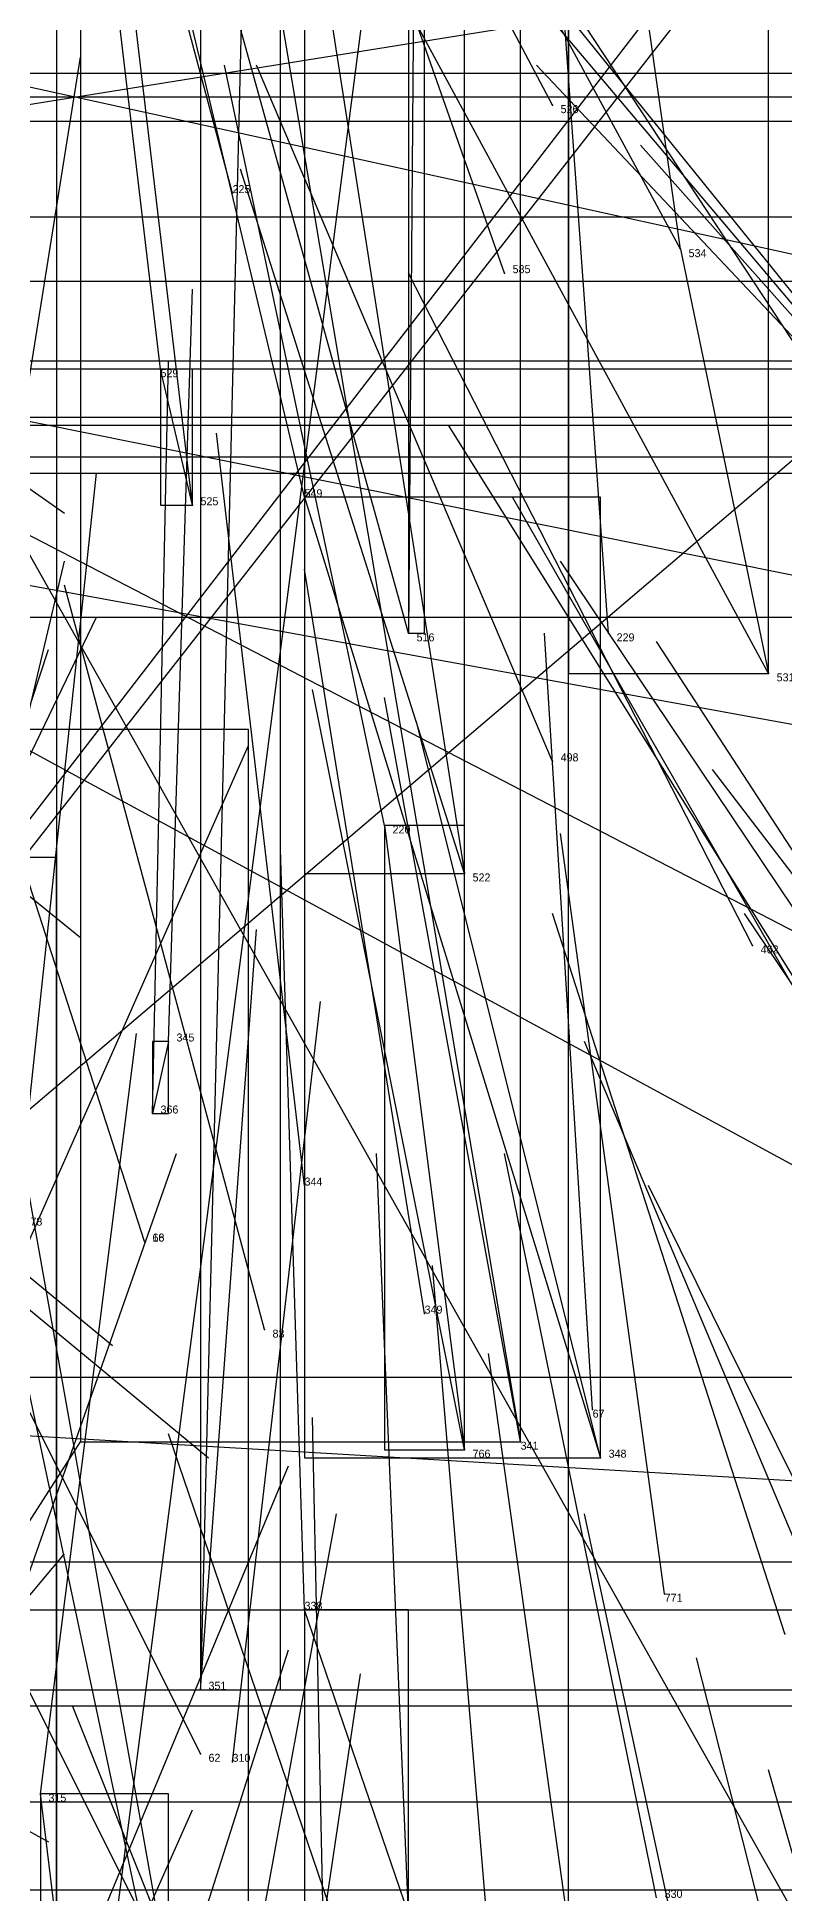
# Model space of a CAD drawing. Extents: x 59.1 to 70.8, y 600.3 to 605.1.
# Drawn here: x 68.3016 to 68.395, y 600.8925 to 601.1245 of the extents above; entities that cross this region are included whole.
import ezdxf

# ---------------------------------------------------------------- set-up
doc = ezdxf.new("R2010")
doc.units = 0
for name, color, linetype in [('Clients', 3, 'CONTINUOUS'), ('Facilities', 3, 'CONTINUOUS'), ('Facilities_lines', 3, 'CONTINUOUS'), ('Min_max_boxes', 1, 'CONTINUOUS'), ('Normals', 1, 'CONTINUOUS'), ('Source_points', 5, 'CONTINUOUS'), ('Text', 3, 'CONTINUOUS')]:
    doc.layers.add(name, color=color, linetype=linetype)

msp = doc.modelspace()

# ---------------------------------------------------------------- linework, layer by layer
at = {"layer": 'Clients', "color": 5}
for p in [(68.317, 601.083, 444.909), (68.348, 601.05, 444.796), (68.393, 601.045, 444.845), (68.355, 601.02, 444.795), (68.316, 600.99, 444.747), (68.315, 600.974, 443.483), (68.355, 600.948, 443.325), (68.362, 600.949, 444.617), (68.372, 600.947, 444.508), (68.335, 600.928, 444.564), (68.322, 600.918, 444.507), (68.302, 600.905, 444.449)]:
    msp.add_point(p, dxfattribs=at)
at = {"layer": 'Facilities', "color": 3}
for p in [(68.366, 601.116, 444.974), (68.326, 601.105, 443.879), (68.382, 601.098, 444.917), (68.36, 601.095, 445.003), (68.321, 601.066, 444.957), (68.335, 601.067, 444.851), (68.373, 601.05, 443.716), (68.366, 601.034, 444.74), (68.345, 601.026, 443.649), (68.391, 601.011, 444.684), (68.318, 600.999, 444.677), (68.335, 600.981, 444.622), (68.315, 600.974, 443.483), (68.35, 600.965, 444.566), (68.33, 600.963, 443.404), (68.371, 600.953, 443.4), (68.38, 600.93, 443.249), (68.395, 600.925, 444.453), (68.322, 600.91, 443.338), (68.326, 600.909, 444.399)]:
    msp.add_point(p, dxfattribs=at)
at = {"layer": 'Facilities_lines', "color": 3}
for p, q in [((68.332, 601.329, 444.49), (68.322, 600.918, 444.507)), ((68.368, 601.326, 444.532), (68.304, 600.832, 444.222)), ((68.205, 601.317, 444.576), (68.429, 601.052, 444.748)), ((68.35, 601.3, 445.5), (68.348, 601.05, 444.796)), ((68.307, 601.276, 445.522), (68.362, 600.949, 444.617)), ((68.475, 601.253, 444.504), (68.206, 600.904, 444.206)), ((68.446, 601.209, 444.297), (68.217, 600.916, 444.334)), ((68.382, 601.098, 444.917), (68.368, 601.196, 445.182)), ((68.501, 601.161, 444.284), (68.186, 600.893, 444.084)), ((68.335, 601.148, 445.086), (68.355, 601.02, 444.795)), ((68.481, 601.145, 444.136), (68.163, 601.094, 444.742)), ((68.197, 601.141, 444.21), (68.489, 601.077, 444.611)), ((68.548, 600.934, 444.122), (68.195, 601.117, 444.201)), ((68.536, 601.029, 444.324), (68.174, 601.102, 444.277)), ((68.382, 601.098, 444.917), (68.393, 601.045, 444.845)), ((68.553, 601.01, 444.036), (68.152, 601.083, 444.421)), ((68.287, 601.084, 443.823), (68.457, 600.782, 444.008)), ((68.321, 601.066, 444.957), (68.317, 601.083, 444.909)), ((68.233, 601.072, 443.962), (68.517, 600.918, 444.247)), ((68.335, 601.067, 444.851), (68.372, 600.947, 444.508)), ((68.328, 600.826, 444.141), (68.283, 601.038, 444.842)), ((68.328, 600.826, 444.141), (68.292, 601.028, 444.732)), ((68.345, 601.026, 443.649), (68.355, 600.948, 443.325)), ((68.318, 600.999, 444.677), (68.316, 600.99, 444.747)), ((68.315, 600.974, 443.483), (68.315, 600.974, 443.483)), ((68.177, 600.957, 444.232), (68.568, 600.934, 443.693)), ((68.348, 600.89, 444.341), (68.335, 600.928, 444.564)), ((68.318, 600.773, 444.081), (68.302, 600.905, 444.449))]:
    msp.add_line(p, q, dxfattribs=at)
at = {"layer": 'Min_max_boxes', "color": 1}
for p, q in [((68.322, 601.329, 444.49), (68.322, 600.918, 444.49)), ((68.322, 601.329, 444.507), (68.322, 600.918, 444.507)), ((68.332, 600.918, 444.49), (68.332, 601.329, 444.49)), ((68.332, 600.918, 444.507), (68.332, 601.329, 444.507)), ((68.304, 601.326, 444.222), (68.304, 600.832, 444.222)), ((68.304, 601.326, 444.532), (68.304, 600.832, 444.532)), ((68.368, 600.832, 444.222), (68.368, 601.326, 444.222)), ((68.368, 600.832, 444.532), (68.368, 601.326, 444.532)), ((68.348, 601.3, 444.796), (68.348, 601.05, 444.796)), ((68.348, 601.3, 445.5), (68.348, 601.05, 445.5)), ((68.35, 601.05, 444.796), (68.35, 601.3, 444.796)), ((68.35, 601.05, 445.5), (68.35, 601.3, 445.5)), ((68.307, 601.276, 444.617), (68.307, 600.949, 444.617)), ((68.307, 601.276, 445.522), (68.307, 600.949, 445.522)), ((68.362, 600.949, 444.617), (68.362, 601.276, 444.617)), ((68.362, 600.949, 445.522), (68.362, 601.276, 445.522)), ((68.368, 601.196, 444.845), (68.368, 601.045, 444.845)), ((68.368, 601.196, 445.182), (68.368, 601.045, 445.182)), ((68.393, 601.045, 444.845), (68.393, 601.196, 444.845)), ((68.393, 601.045, 445.182), (68.393, 601.196, 445.182)), ((68.335, 601.148, 444.795), (68.335, 601.02, 444.795)), ((68.335, 601.148, 445.086), (68.335, 601.02, 445.086)), ((68.355, 601.02, 444.795), (68.355, 601.148, 444.795)), ((68.355, 601.02, 445.086), (68.355, 601.148, 445.086)), ((68.235, 601.12, 444.255), (68.443, 601.12, 444.255)), ((68.235, 601.12, 444.838), (68.443, 601.12, 444.838)), ((68.548, 601.117, 444.122), (68.195, 601.117, 444.122)), ((68.548, 601.117, 444.496), (68.195, 601.117, 444.496)), ((68.14, 601.114, 444.232), (68.53, 601.114, 444.232)), ((68.14, 601.114, 444.743), (68.53, 601.114, 444.743)), ((68.552, 601.102, 444.063), (68.174, 601.102, 444.063)), ((68.552, 601.102, 444.324), (68.174, 601.102, 444.324)), ((68.163, 601.094, 444.136), (68.481, 601.094, 444.136)), ((68.163, 601.094, 444.742), (68.481, 601.094, 444.742)), ((68.589, 601.083, 443.777), (68.152, 601.083, 443.777)), ((68.589, 601.083, 444.421), (68.152, 601.083, 444.421)), ((68.457, 601.084, 443.823), (68.287, 601.084, 443.823)), ((68.457, 601.084, 444.008), (68.287, 601.084, 444.008)), ((68.321, 601.083, 444.909), (68.317, 601.083, 444.909)), ((68.317, 601.083, 444.909), (68.317, 601.066, 444.909)), ((68.321, 601.083, 444.957), (68.317, 601.083, 444.957)), ((68.317, 601.083, 444.957), (68.317, 601.066, 444.957)), ((68.317, 601.083, 444.909), (68.317, 601.083, 444.957)), ((68.321, 601.066, 444.909), (68.321, 601.083, 444.909)), ((68.321, 601.066, 444.957), (68.321, 601.083, 444.957)), ((68.321, 601.083, 444.909), (68.321, 601.083, 444.957)), ((68.155, 601.076, 444.334), (68.49, 601.076, 444.334)), ((68.155, 601.076, 444.74), (68.49, 601.076, 444.74)), ((68.164, 601.077, 444.21), (68.489, 601.077, 444.21)), ((68.164, 601.077, 444.611), (68.489, 601.077, 444.611)), ((68.517, 601.072, 443.962), (68.233, 601.072, 443.962)), ((68.517, 601.072, 444.247), (68.233, 601.072, 444.247)), ((68.156, 601.07, 444.552), (68.504, 601.07, 444.552)), ((68.156, 601.07, 444.804), (68.504, 601.07, 444.804)), ((68.317, 601.066, 444.909), (68.321, 601.066, 444.909)), ((68.317, 601.066, 444.957), (68.321, 601.066, 444.957)), ((68.317, 601.066, 444.909), (68.317, 601.066, 444.957)), ((68.321, 601.066, 444.909), (68.321, 601.066, 444.957)), ((68.372, 601.067, 444.508), (68.335, 601.067, 444.508)), ((68.335, 601.067, 444.508), (68.335, 600.947, 444.508)), ((68.372, 601.067, 444.851), (68.335, 601.067, 444.851)), ((68.335, 601.067, 444.851), (68.335, 600.947, 444.851)), ((68.335, 601.067, 444.508), (68.335, 601.067, 444.851)), ((68.372, 600.947, 444.508), (68.372, 601.067, 444.508)), ((68.372, 600.947, 444.851), (68.372, 601.067, 444.851)), ((68.372, 601.067, 444.508), (68.372, 601.067, 444.851)), ((68.205, 601.052, 444.576), (68.429, 601.052, 444.576)), ((68.205, 601.052, 444.748), (68.429, 601.052, 444.748)), ((68.348, 601.05, 444.796), (68.35, 601.05, 444.796)), ((68.348, 601.05, 445.5), (68.35, 601.05, 445.5)), ((68.348, 601.05, 444.796), (68.348, 601.05, 445.5)), ((68.35, 601.05, 444.796), (68.35, 601.05, 445.5)), ((68.368, 601.045, 444.845), (68.393, 601.045, 444.845)), ((68.368, 601.045, 445.182), (68.393, 601.045, 445.182)), ((68.368, 601.045, 444.845), (68.368, 601.045, 445.182)), ((68.393, 601.045, 444.845), (68.393, 601.045, 445.182)), ((68.328, 601.038, 444.141), (68.283, 601.038, 444.141)), ((68.328, 601.038, 444.842), (68.283, 601.038, 444.842)), ((68.328, 600.826, 444.141), (68.328, 601.038, 444.141)), ((68.328, 600.826, 444.842), (68.328, 601.038, 444.842)), ((68.328, 601.038, 444.141), (68.328, 601.038, 444.842)), ((68.355, 601.026, 443.325), (68.345, 601.026, 443.325)), ((68.345, 601.026, 443.325), (68.345, 600.948, 443.325)), ((68.355, 601.026, 443.649), (68.345, 601.026, 443.649)), ((68.345, 601.026, 443.649), (68.345, 600.948, 443.649)), ((68.345, 601.026, 443.325), (68.345, 601.026, 443.649)), ((68.355, 600.948, 443.325), (68.355, 601.026, 443.325)), ((68.355, 600.948, 443.649), (68.355, 601.026, 443.649)), ((68.355, 601.026, 443.325), (68.355, 601.026, 443.649)), ((68.304, 601.022, 444.023), (68.262, 601.022, 444.023)), ((68.304, 601.022, 444.788), (68.262, 601.022, 444.788)), ((68.304, 600.761, 444.023), (68.304, 601.022, 444.023)), ((68.304, 600.761, 444.788), (68.304, 601.022, 444.788)), ((68.304, 601.022, 444.023), (68.304, 601.022, 444.788)), ((68.335, 601.02, 444.795), (68.355, 601.02, 444.795)), ((68.335, 601.02, 445.086), (68.355, 601.02, 445.086)), ((68.335, 601.02, 444.795), (68.335, 601.02, 445.086)), ((68.355, 601.02, 444.795), (68.355, 601.02, 445.086)), ((68.318, 600.999, 444.677), (68.316, 600.999, 444.677)), ((68.316, 600.999, 444.677), (68.316, 600.99, 444.677)), ((68.318, 600.999, 444.747), (68.316, 600.999, 444.747)), ((68.316, 600.999, 444.747), (68.316, 600.99, 444.747)), ((68.316, 600.999, 444.677), (68.316, 600.999, 444.747)), ((68.318, 600.99, 444.677), (68.318, 600.999, 444.677)), ((68.318, 600.99, 444.747), (68.318, 600.999, 444.747)), ((68.318, 600.999, 444.677), (68.318, 600.999, 444.747)), ((68.316, 600.99, 444.677), (68.318, 600.99, 444.677)), ((68.316, 600.99, 444.747), (68.318, 600.99, 444.747)), ((68.316, 600.99, 444.677), (68.316, 600.99, 444.747)), ((68.318, 600.99, 444.677), (68.318, 600.99, 444.747)), ((68.315, 600.974, 443.483), (68.315, 600.974, 443.483)), ((68.315, 600.974, 443.483), (68.315, 600.974, 443.483)), ((68.315, 600.974, 443.483), (68.315, 600.974, 443.483)), ((68.315, 600.974, 443.483), (68.315, 600.974, 443.483)), ((68.315, 600.974, 443.483), (68.315, 600.974, 443.483)), ((68.315, 600.974, 443.483), (68.315, 600.974, 443.483)), ((68.315, 600.974, 443.483), (68.315, 600.974, 443.483)), ((68.315, 600.974, 443.483), (68.315, 600.974, 443.483)), ((68.315, 600.974, 443.483), (68.315, 600.974, 443.483)), ((68.315, 600.974, 443.483), (68.315, 600.974, 443.483)), ((68.315, 600.974, 443.483), (68.315, 600.974, 443.483)), ((68.315, 600.974, 443.483), (68.315, 600.974, 443.483)), ((68.568, 600.957, 443.693), (68.177, 600.957, 443.693)), ((68.568, 600.957, 444.232), (68.177, 600.957, 444.232)), ((68.307, 600.949, 444.617), (68.362, 600.949, 444.617)), ((68.307, 600.949, 445.522), (68.362, 600.949, 445.522)), ((68.307, 600.949, 444.617), (68.307, 600.949, 445.522)), ((68.345, 600.948, 443.325), (68.355, 600.948, 443.325)), ((68.345, 600.948, 443.649), (68.355, 600.948, 443.649)), ((68.345, 600.948, 443.325), (68.345, 600.948, 443.649)), ((68.355, 600.948, 443.325), (68.355, 600.948, 443.649)), ((68.362, 600.949, 444.617), (68.362, 600.949, 445.522)), ((68.335, 600.947, 444.508), (68.372, 600.947, 444.508)), ((68.335, 600.947, 444.851), (68.372, 600.947, 444.851)), ((68.335, 600.947, 444.508), (68.335, 600.947, 444.851)), ((68.372, 600.947, 444.508), (68.372, 600.947, 444.851)), ((68.177, 600.934, 443.693), (68.568, 600.934, 443.693)), ((68.177, 600.934, 444.232), (68.568, 600.934, 444.232)), ((68.195, 600.934, 444.122), (68.548, 600.934, 444.122)), ((68.195, 600.934, 444.496), (68.548, 600.934, 444.496)), ((68.174, 600.928, 444.063), (68.552, 600.928, 444.063)), ((68.174, 600.928, 444.324), (68.552, 600.928, 444.324)), ((68.348, 600.928, 444.337), (68.335, 600.928, 444.337)), ((68.335, 600.928, 444.337), (68.335, 600.857, 444.337)), ((68.348, 600.928, 444.564), (68.335, 600.928, 444.564)), ((68.335, 600.928, 444.564), (68.335, 600.857, 444.564)), ((68.335, 600.928, 444.337), (68.335, 600.928, 444.564)), ((68.348, 600.857, 444.337), (68.348, 600.928, 444.337)), ((68.348, 600.857, 444.564), (68.348, 600.928, 444.564)), ((68.348, 600.928, 444.337), (68.348, 600.928, 444.564)), ((68.233, 600.918, 443.962), (68.517, 600.918, 443.962)), ((68.233, 600.918, 444.247), (68.517, 600.918, 444.247)), ((68.322, 600.918, 444.49), (68.332, 600.918, 444.49)), ((68.322, 600.918, 444.507), (68.332, 600.918, 444.507)), ((68.322, 600.918, 444.49), (68.322, 600.918, 444.507)), ((68.332, 600.918, 444.49), (68.332, 600.918, 444.507)), ((68.217, 600.916, 444.297), (68.446, 600.916, 444.297)), ((68.217, 600.916, 444.334), (68.446, 600.916, 444.334)), ((68.206, 600.904, 444.206), (68.475, 600.904, 444.206)), ((68.206, 600.904, 444.504), (68.475, 600.904, 444.504)), ((68.318, 600.905, 444.081), (68.302, 600.905, 444.081)), ((68.302, 600.905, 444.081), (68.302, 600.773, 444.081)), ((68.318, 600.905, 444.449), (68.302, 600.905, 444.449)), ((68.302, 600.905, 444.449), (68.302, 600.773, 444.449)), ((68.302, 600.905, 444.081), (68.302, 600.905, 444.449)), ((68.318, 600.773, 444.081), (68.318, 600.905, 444.081)), ((68.318, 600.773, 444.449), (68.318, 600.905, 444.449)), ((68.318, 600.905, 444.081), (68.318, 600.905, 444.449)), ((68.152, 600.893, 443.777), (68.589, 600.893, 443.777)), ((68.152, 600.893, 444.421), (68.589, 600.893, 444.421)), ((68.186, 600.893, 444.084), (68.501, 600.893, 444.084)), ((68.186, 600.893, 444.284), (68.501, 600.893, 444.284))]:
    msp.add_line(p, q, dxfattribs=at)
at = {"layer": 'Normals', "color": 1}
for p, q in [((68.366, 601.116, 444.974), (68.322, 601.199, 444.938)), ((68.326, 601.105, 443.879), (68.302, 601.195, 443.843)), ((68.36, 601.095, 445.003), (68.329, 601.183, 444.967)), ((68.382, 601.098, 444.917), (68.337, 601.181, 444.884)), ((68.317, 601.083, 444.909), (68.306, 601.176, 444.873)), ((68.397, 601.085, 444.861), (68.345, 601.164, 444.829)), ((68.321, 601.066, 444.957), (68.31, 601.159, 444.922)), ((68.335, 601.067, 444.851), (68.313, 601.159, 444.819)), ((68.373, 601.05, 443.716), (68.366, 601.147, 443.695)), ((68.415, 601.069, 444.804), (68.356, 601.142, 444.77)), ((68.348, 601.05, 444.796), (68.323, 601.14, 444.76)), ((68.393, 601.045, 444.845), (68.348, 601.128, 444.813)), ((68.292, 601.028, 444.732), (68.307, 601.122, 444.7)), ((68.225, 601.121, 444.057), (68.305, 601.065, 444.08)), ((68.345, 601.026, 443.649), (68.325, 601.121, 443.623)), ((68.366, 601.034, 444.74), (68.329, 601.121, 444.708)), ((68.429, 601.052, 444.748), (68.364, 601.121, 444.717)), ((68.44, 601.04, 444.691), (68.377, 601.111, 444.659)), ((68.355, 601.02, 444.795), (68.327, 601.108, 444.757)), ((68.391, 601.011, 444.684), (68.348, 601.095, 444.651)), ((68.318, 600.999, 444.677), (68.321, 601.093, 444.644)), ((68.316, 600.99, 444.747), (68.318, 601.084, 444.713)), ((68.403, 600.996, 444.625), (68.353, 601.076, 444.592)), ((68.335, 600.981, 444.622), (68.324, 601.075, 444.59)), ((68.233, 601.072, 443.962), (68.307, 601.012, 443.991)), ((68.299, 600.976, 444.691), (68.309, 601.07, 444.658)), ((68.315, 600.974, 443.483), (68.285, 601.067, 443.462)), ((68.315, 600.974, 443.483), (68.285, 601.067, 443.462)), ((68.408, 600.985, 444.661), (68.361, 601.067, 444.628)), ((68.283, 600.966, 444.632), (68.305, 601.059, 444.601)), ((68.42, 600.98, 444.57), (68.367, 601.059, 444.54)), ((68.35, 600.965, 444.566), (68.335, 601.058, 444.531)), ((68.33, 600.963, 443.404), (68.305, 601.056, 443.377)), ((68.267, 600.965, 444.506), (68.309, 601.052, 444.479)), ((68.371, 600.953, 443.4), (68.365, 601.05, 443.377)), ((68.273, 600.957, 444.572), (68.303, 601.048, 444.543)), ((68.431, 600.969, 444.515), (68.379, 601.049, 444.485)), ((68.355, 600.948, 443.325), (68.336, 601.043, 443.3)), ((68.362, 600.949, 444.617), (68.345, 601.042, 444.584)), ((68.372, 600.947, 444.508), (68.349, 601.039, 444.476)), ((68.289, 600.948, 444.452), (68.328, 601.036, 444.425)), ((68.444, 600.957, 444.458), (68.386, 601.033, 444.428)), ((68.38, 600.93, 443.249), (68.367, 601.025, 443.219)), ((68.236, 601.023, 443.794), (68.311, 600.961, 443.817)), ((68.335, 600.928, 444.564), (68.332, 601.023, 444.534)), ((68.395, 600.925, 444.453), (68.366, 601.015, 444.421)), ((68.443, 600.936, 444.49), (68.39, 601.015, 444.46)), ((68.322, 600.918, 444.507), (68.329, 601.013, 444.476)), ((68.248, 601.009, 443.8), (68.323, 600.947, 443.823)), ((68.326, 600.909, 444.399), (68.337, 601.004, 444.368)), ((68.302, 600.905, 444.449), (68.314, 601, 444.421)), ((68.407, 600.911, 444.397), (68.37, 600.999, 444.368)), ((68.322, 600.91, 443.338), (68.279, 600.996, 443.311)), ((68.287, 600.894, 444.387), (68.319, 600.985, 444.361)), ((68.348, 600.89, 444.341), (68.344, 600.985, 444.31)), ((68.379, 600.892, 444.452), (68.36, 600.985, 444.422)), ((68.42, 600.896, 444.34), (68.378, 600.981, 444.309)), ((68.359, 600.875, 444.394), (68.351, 600.971, 444.366)), ((68.32, 600.879, 443.221), (68.279, 600.961, 443.181)), ((68.371, 600.867, 444.286), (68.358, 600.96, 444.252)), ((68.348, 600.862, 443.142), (68.318, 600.95, 443.104)), ((68.338, 600.857, 444.337), (68.336, 600.952, 444.305)), ((68.255, 600.868, 444.271), (68.307, 600.949, 444.245)), ((68.217, 600.946, 443.691), (68.303, 600.899, 443.709)), ((68.296, 600.857, 444.193), (68.333, 600.946, 444.166)), ((68.322, 600.847, 444.279), (68.339, 600.94, 444.248)), ((68.39, 600.847, 444.233), (68.37, 600.94, 444.202)), ((68.242, 600.86, 444.21), (68.305, 600.935, 444.189)), ((68.304, 600.832, 444.222), (68.333, 600.923, 444.191)), ((68.407, 600.831, 444.175), (68.384, 600.922, 444.141)), ((68.328, 600.826, 444.141), (68.342, 600.92, 444.109)), ((68.34, 600.831, 443.117), (68.306, 600.916, 443.077)), ((68.419, 600.817, 444.119), (68.393, 600.908, 444.086)), ((68.282, 600.815, 444.168), (68.321, 600.903, 444.14))]:
    msp.add_line(p, q, dxfattribs=at)
at = {"layer": 'Source_points', "color": 5}
for p in [(68.366, 601.116, 444.974), (68.326, 601.105, 443.879), (68.382, 601.098, 444.917), (68.36, 601.095, 445.003), (68.317, 601.083, 444.909), (68.321, 601.066, 444.957), (68.335, 601.067, 444.851), (68.348, 601.05, 444.796), (68.373, 601.05, 443.716), (68.393, 601.045, 444.845), (68.366, 601.034, 444.74), (68.345, 601.026, 443.649), (68.355, 601.02, 444.795), (68.391, 601.011, 444.684), (68.318, 600.999, 444.677), (68.316, 600.99, 444.747), (68.335, 600.981, 444.622), (68.315, 600.974, 443.483), (68.315, 600.974, 443.483), (68.35, 600.965, 444.566), (68.33, 600.963, 443.404), (68.371, 600.953, 443.4), (68.355, 600.948, 443.325), (68.362, 600.949, 444.617), (68.372, 600.947, 444.508), (68.38, 600.93, 443.249), (68.335, 600.928, 444.564), (68.395, 600.925, 444.453), (68.322, 600.918, 444.507), (68.322, 600.91, 443.338), (68.326, 600.909, 444.399), (68.302, 600.905, 444.449)]:
    msp.add_point(p, dxfattribs=at)

# ---------------------------------------------------------------- texts
at = {"layer": 'Text', "color": 3}
for s, p in [('526', (68.367, 601.115, 444.974)), ('225', (68.326, 601.105, 443.879)), ('585', (68.361, 601.095, 445.003)), ('534', (68.383, 601.097, 444.917)), ('529', (68.317, 601.082, 444.909)), ('525', (68.322, 601.066, 444.957)), ('549', (68.335, 601.067, 444.851)), ('516', (68.349, 601.049, 444.796)), ('229', (68.374, 601.049, 443.716)), ('531', (68.394, 601.044, 444.845)), ('498', (68.367, 601.034, 444.74)), ('220', (68.346, 601.025, 443.649)), ('522', (68.356, 601.019, 444.795)), ('462', (68.392, 601.01, 444.684)), ('345', (68.319, 600.999, 444.677)), ('366', (68.317, 600.99, 444.747)), ('344', (68.335, 600.981, 444.622)), ('378', (68.3, 600.976, 444.691)), ('66', (68.316, 600.974, 443.483)), ('18', (68.316, 600.974, 443.483)), ('349', (68.35, 600.965, 444.566)), ('83', (68.331, 600.962, 443.404)), ('67', (68.371, 600.952, 443.4)), ('766', (68.356, 600.947, 443.325)), ('341', (68.362, 600.948, 444.617)), ('348', (68.373, 600.947, 444.508)), ('338', (68.335, 600.928, 444.564)), ('771', (68.38, 600.929, 443.249)), ('351', (68.323, 600.918, 444.507)), ('62', (68.323, 600.909, 443.338)), ('310', (68.326, 600.909, 444.399)), ('315', (68.303, 600.904, 444.449)), ('330', (68.38, 600.892, 444.452))]:
    msp.add_text(s, height=0.001, dxfattribs=at).set_placement(p)

doc.saveas('drawing.dxf')
